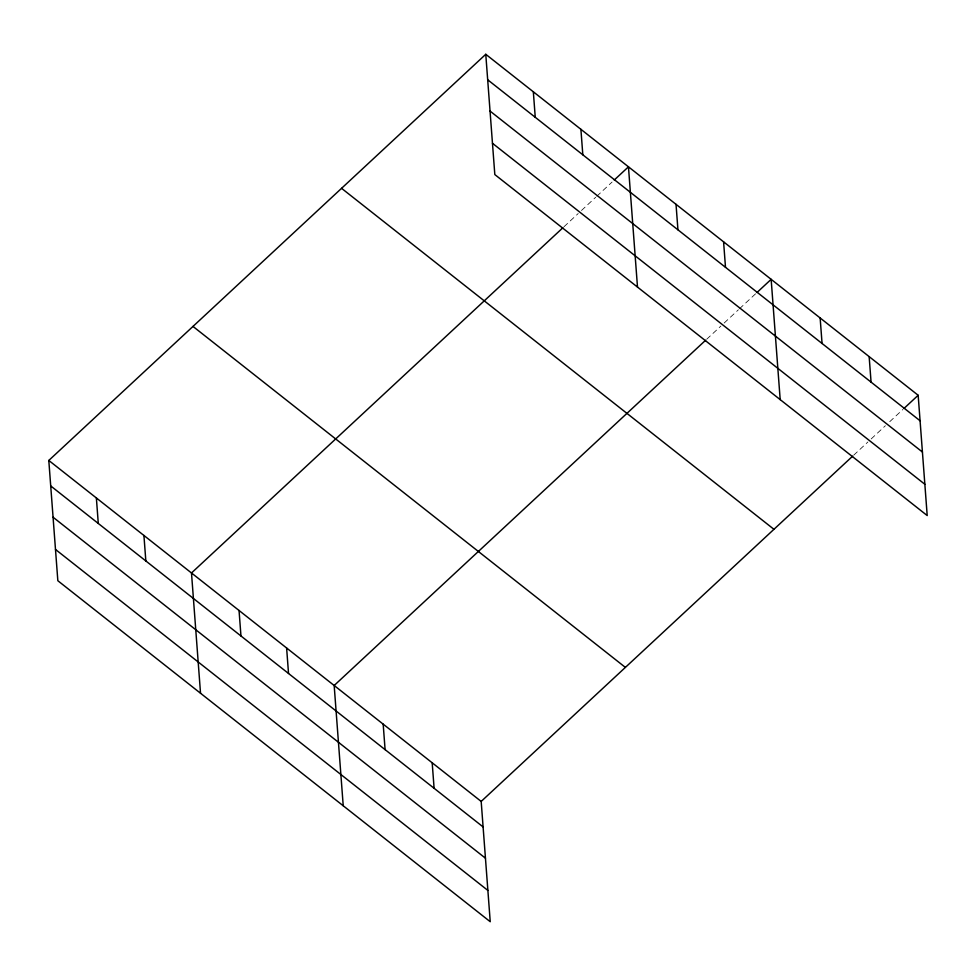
<?xml version="1.0" encoding="UTF-8"?>
<svg xmlns="http://www.w3.org/2000/svg" width="976" height="976" viewBox="0 0 976 976"><rect width="100%" height="100%" fill="white"/><g stroke="black" fill="none" stroke-linecap="round" stroke-linejoin="round"><path stroke-width="0.73" stroke-dasharray="4.88 3.66" d="M564.006 226.725L578.207 213.524M581.489 210.474L595.689 197.274M596.775 196.261L612.074 182.048M706.697 339.245L720.898 326.045M724.168 323.007L738.368 309.807M739.466 308.782L755.851 293.556M853.707 455.182L867.908 441.982M871.178 438.932L885.378 425.731M889.758 421.669L902.861 409.493"/><path stroke-width="1.46" d="M48.8 460.452L481.18 801.43L490.233 921.71L57.84 580.732L48.8 460.452L485.767 54.29L918.16 395.268L927.2 515.548L494.82 174.57L485.767 54.29M562.908 227.737L191.491 572.973L200.531 693.253M614.258 180.023L628.459 166.823L637.499 287.09M705.599 340.258L334.17 685.494L343.223 805.773M756.949 292.544L771.15 279.343L780.19 399.611M481.18 801.43L852.609 456.195M903.959 408.468L918.16 395.268M487.695 79.788L920.075 420.766M490.037 111.069L922.43 452.034M492.465 143.289L924.845 484.267M341.576 188.331L773.956 529.309M193.004 326.423L625.384 667.401M50.715 485.938L483.096 826.916M53.07 517.219L485.45 858.197M55.486 549.451L487.878 890.429M869.152 356.63L871.068 382.116M820.145 317.981L822.06 343.467M723.582 241.828L725.497 267.326M676.026 204.326L677.942 229.811M580.903 129.308L582.818 154.794M533.335 91.805L535.251 117.291M432.185 762.781L434.1 788.266M383.178 724.143L385.093 749.629M286.615 647.991L288.53 673.477M239.047 610.476L240.962 635.974M143.923 535.47L145.839 560.956M96.368 497.955L98.283 523.441"/></g></svg>
